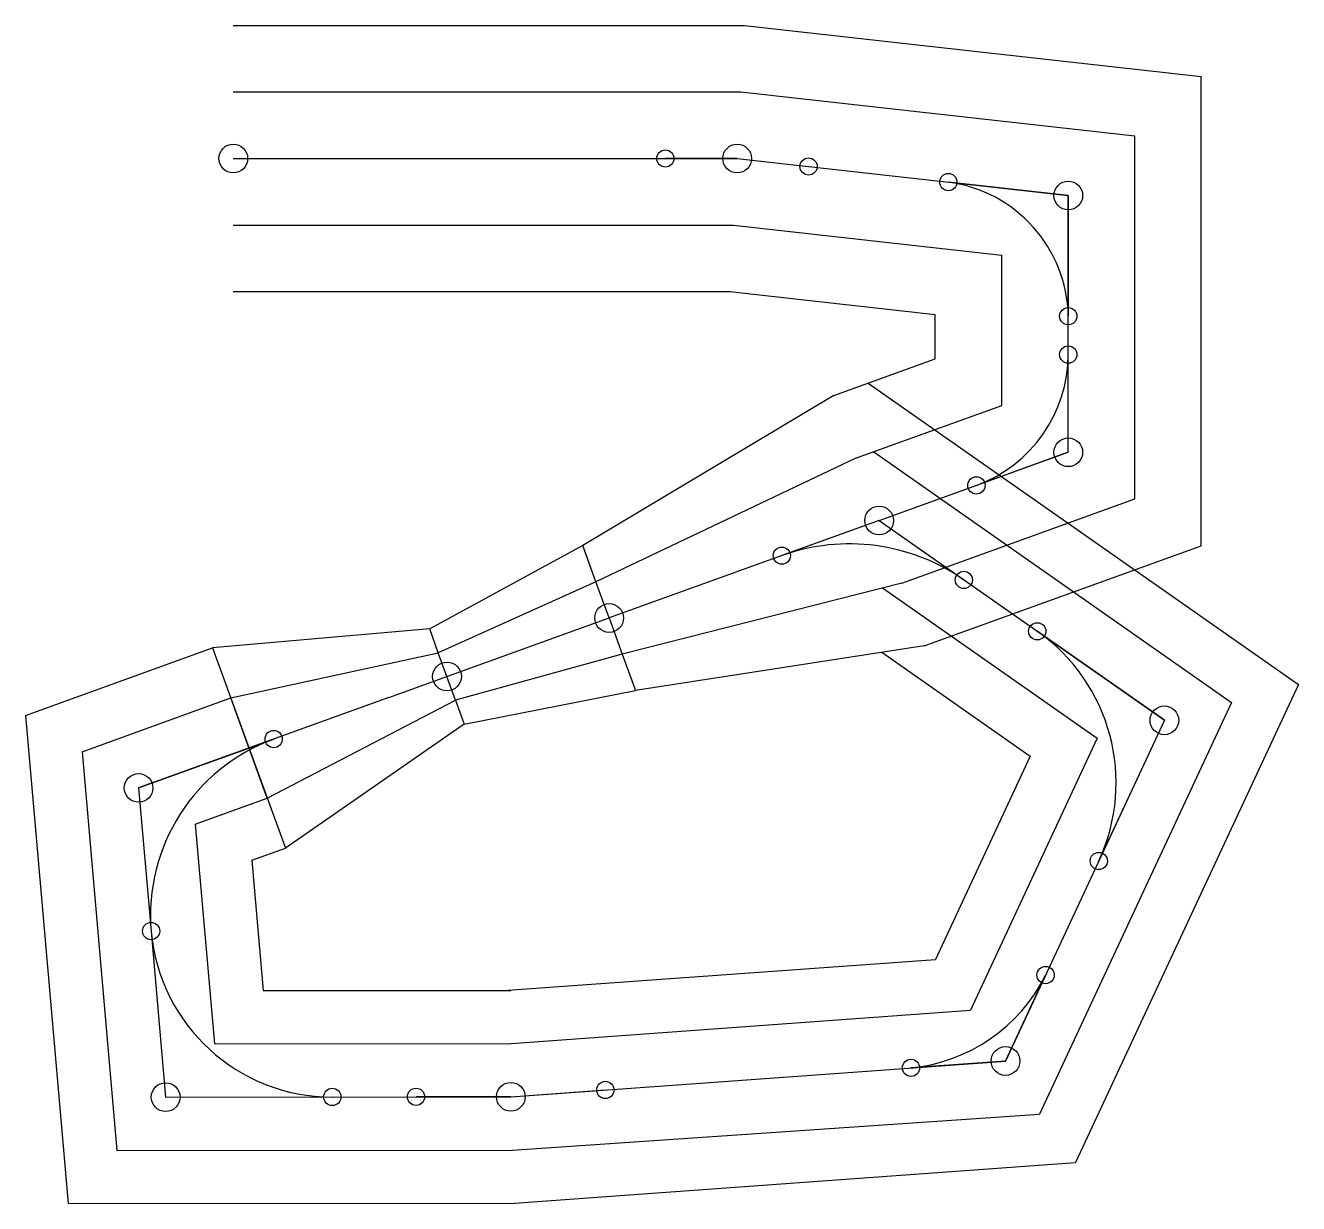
# Model space of a CAD drawing. Header units: millimetres. Extents: x 332841 to 377154, y 4538873 to 4579868.
import ezdxf

# ---------------------------------------------------------------- set-up
doc = ezdxf.new("R2010")
doc.units = ezdxf.units.MM

msp = doc.modelspace()

# ---------------------------------------------------------------- linework, layer by layer
at = {"color": 234}
for p, q in [((340075, 4579868), (357872, 4579868)), ((357872, 4579868), (373769, 4578093)), ((373769, 4561765), (373769, 4578093)), ((340075, 4577553), (357743, 4577553)), ((357743, 4577553), (371454, 4576022)), ((371454, 4563390), (371454, 4576022)), ((340075, 4572923), (357485, 4572923)), ((357485, 4572923), (366824, 4571880)), ((366824, 4566642), (366824, 4571880)), ((340075, 4570608), (357356, 4570608)), ((357356, 4570608), (364509, 4569809)), ((364509, 4568268), (364509, 4569809)), ((360983, 4566996), (364509, 4568268)), ((360983, 4566996), (352242, 4561774)), ((361769, 4564818), (366824, 4566642)), ((361769, 4564818), (352699, 4560512)), ((363341, 4560463), (371454, 4563390)), ((352242, 4561774), (346912, 4558866)), ((364126, 4558285), (373769, 4561765)), ((352699, 4560512), (347212, 4558040)), ((363341, 4560463), (353615, 4557987)), ((364126, 4558285), (354072, 4556725)), ((353615, 4557987), (347814, 4556386)), ((348114, 4555560), (354072, 4556725))]:
    msp.add_line(p, q, dxfattribs=at)
for p, q in [((340075, 4575238), (357614, 4575238)), ((357614, 4575238), (355114, 4575238)), ((357614, 4575238), (369139, 4573951)), ((357614, 4575238), (360099, 4574960)), ((369139, 4573951), (364965, 4574417)), ((369139, 4565016), (369139, 4573951)), ((369139, 4573951), (369139, 4569751)), ((369139, 4565016), (369139, 4568416)), ((362177, 4567426), (377154, 4556940)), ((362366, 4565033), (374819, 4556314)), ((362555, 4562640), (369139, 4565016)), ((369139, 4565016), (365941, 4563862)), ((362555, 4562640), (353157, 4559249)), ((362555, 4562640), (359169, 4561419)), ((362555, 4562640), (372484, 4555688)), ((362555, 4562640), (365504, 4560575)), ((352699, 4560512), (352242, 4561774)), ((353157, 4559249), (352699, 4560512)), ((362677, 4560294), (370148, 4555062)), ((347513, 4557213), (353157, 4559249)), ((353157, 4559249), (353615, 4557987)), ((346912, 4558866), (339357, 4558206)), ((347212, 4558040), (346912, 4558866)), ((372484, 4555688), (368060, 4558786)), ((332841, 4555852), (339357, 4558206)), ((339357, 4558206), (341891, 4551244)), ((339995, 4556467), (347212, 4558040)), ((347814, 4556386), (347212, 4558040)), ((362645, 4558055), (367813, 4554437)), ((353615, 4557987), (354072, 4556725)), ((377154, 4556940), (369393, 4540296)), ((334810, 4554594), (339995, 4556467)), ((345489, 4556482), (336779, 4553336)), ((341253, 4552983), (339995, 4556467)), ((341253, 4552983), (347814, 4556386)), ((347814, 4556386), (348114, 4555560)), ((374819, 4556314), (368138, 4541986)), ((332841, 4555852), (333525, 4548033)), ((348114, 4555560), (341891, 4551244)), ((372484, 4555688), (366955, 4543833)), ((372484, 4555688), (370201, 4550794)), ((336779, 4553336), (341482, 4555035)), ((370148, 4555062), (365737, 4545602)), ((334810, 4554594), (335370, 4548194)), ((336779, 4553336), (341106, 4554899)), ((367813, 4554437), (364518, 4547371)), ((336779, 4553336), (337215, 4548355)), ((338749, 4552078), (341257, 4552985)), ((338749, 4552078), (339060, 4548517)), ((340718, 4550821), (341891, 4551244)), ((340718, 4550821), (340905, 4548678)), ((337215, 4548355), (337721, 4542577)), ((339060, 4548517), (339418, 4544431)), ((340905, 4548678), (341115, 4546281)), ((333525, 4548033), (334327, 4538873)), ((335370, 4548194), (336024, 4540724)), ((349469, 4546282), (364518, 4547371)), ((366955, 4543833), (368350, 4546824)), ((341115, 4546281), (349732, 4546292)), ((349602, 4544435), (365737, 4545602)), ((339418, 4544431), (349734, 4544440)), ((349736, 4542588), (366955, 4543833)), ((366955, 4543833), (363664, 4543595)), ((337721, 4542577), (349736, 4542588)), ((337721, 4542577), (343521, 4542583)), ((349736, 4542588), (346436, 4542588)), ((349736, 4542588), (353027, 4542826)), ((349783, 4540735), (368138, 4541986)), ((336024, 4540724), (349783, 4540735)), ((349869, 4538884), (369393, 4540296)), ((334327, 4538873), (349869, 4538884))]:
    msp.add_line(p, q)
at = {"color": 3}
msp.add_line((345489, 4556482), (347513, 4557213), dxfattribs=at)
at = {"color": 1}
for centre in [(340075, 4575238), (362555, 4562640), (353157, 4559249), (347513, 4557213)]:
    msp.add_circle(centre, 500, dxfattribs=at)
at = {"color": 150}
for centre in [(355114, 4575238), (360099, 4574960), (364965, 4574417), (369139, 4569751), (369139, 4568416), (365941, 4563862), (359169, 4561419), (365504, 4560575), (368060, 4558786), (341482, 4555035), (370201, 4550794), (337215, 4548355), (368350, 4546824), (363664, 4543595), (353027, 4542826), (343521, 4542583), (346436, 4542588)]:
    msp.add_circle(centre, 300, dxfattribs=at)
for centre in [(357614, 4575238), (369139, 4573951), (369139, 4565016), (372484, 4555688), (336779, 4553336), (366955, 4543833), (337721, 4542577), (349736, 4542588)]:
    msp.add_circle(centre, 500)
for centre, radius, start, end in [((364324, 4569643), 4817, 1.2866, 82.3449), ((364268, 4568438), 4872, 290.0919, 359.7483), ((361521, 4554868), 6960, 55.09, 109.7503), ((364369, 4553514), 6435, 335, 55), ((343726, 4548899), 6534, 110.0895, 184.7686), ((343521, 4548907), 6330, 185, 270), ((363103, 4549425), 5856, 275.4987, 333.6373)]:
    msp.add_arc(centre, radius, start, end)

doc.saveas('drawing.dxf')
